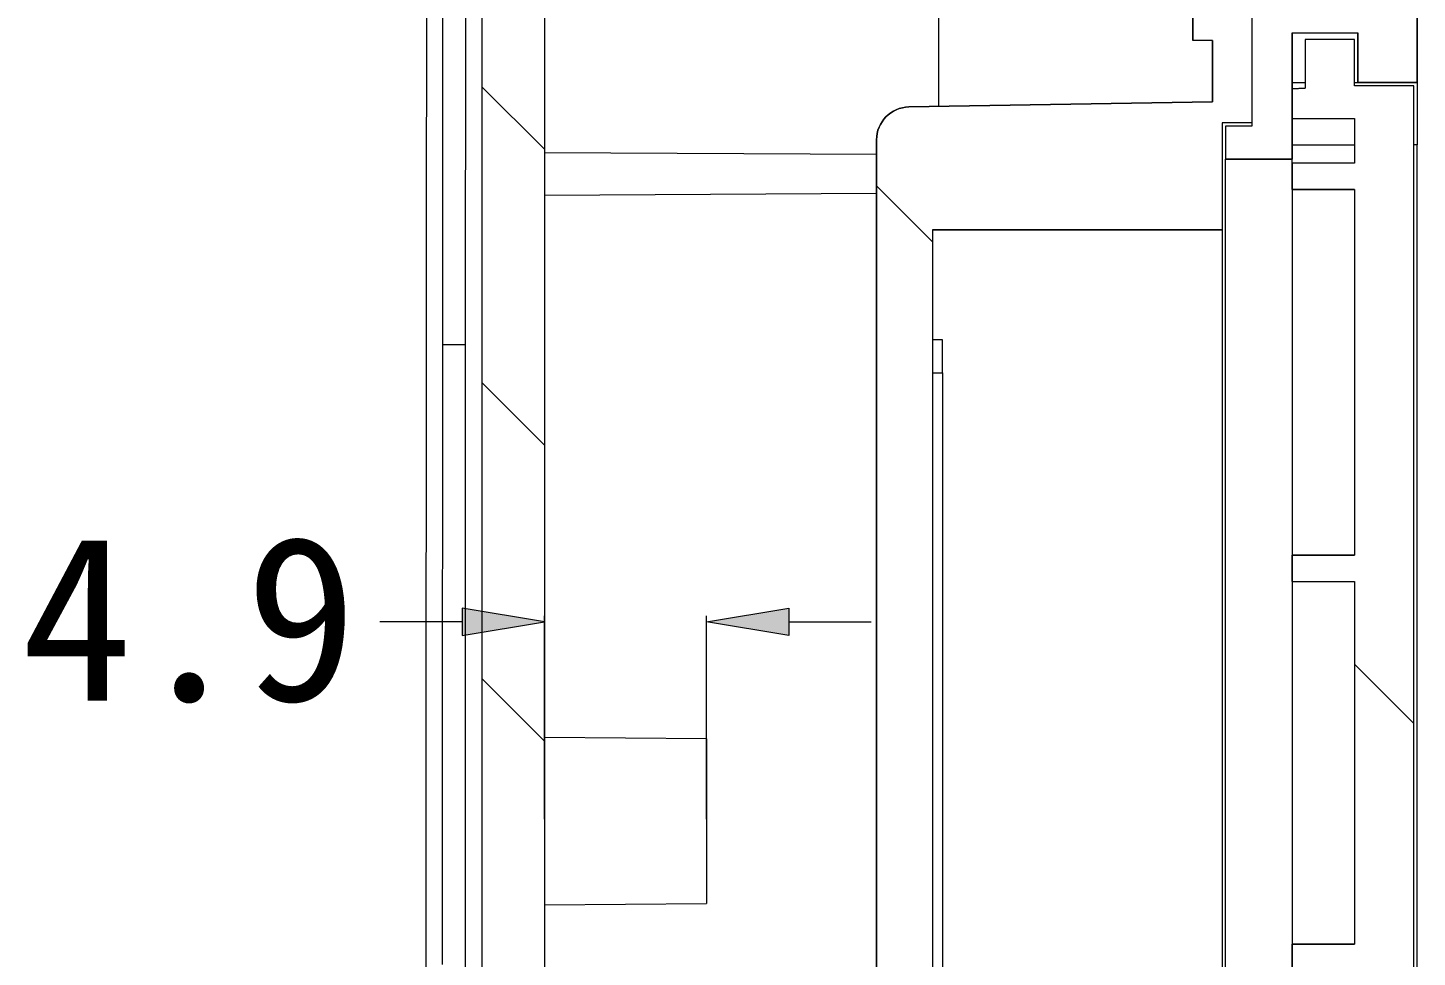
# Model space of a CAD drawing. Header units: inches. Extents: x 0 to 40, y 35.9 to 64.1.
# Drawn here: x 11.289 to 14.129, y 45.521 to 47.419 of the extents above; entities that cross this region are included whole.
import ezdxf

# ---------------------------------------------------------------- set-up
doc = ezdxf.new("R2010")
doc.units = ezdxf.units.IN
doc.header["$MEASUREMENT"] = 0
doc.layers.add('1', color=7, linetype='Continuous')
doc.layers.add('2', color=7, linetype='Continuous')

# ---------------------------------------------------------------- blocks, each defined once
blk = doc.blocks.new('block 230')
at = {"layer": '1', "color": 143, "lineweight": 18, "true_color": 0x66b2cc}
blk.add_lwpolyline([(13.1586, 46.7143), (13.1586, 44.3451)], dxfattribs=at)
blk = doc.blocks.new('block 267')
at = {"layer": '1', "color": 43, "lineweight": 18, "true_color": 0xccb266}
blk.add_lwpolyline([(13.7913, 47.5205), (13.7913, 47.2182)], dxfattribs=at)
blk = doc.blocks.new('block 268')
at = {"layer": '1', "color": 43, "lineweight": 18, "true_color": 0xccb266}
blk.add_lwpolyline([(13.7913, 47.2182), (13.7375, 47.2182)], dxfattribs=at)
blk = doc.blocks.new('block 269')
at = {"layer": '1', "color": 43, "lineweight": 18, "true_color": 0xccb266}
blk.add_lwpolyline([(13.7375, 47.2182), (13.7375, 47.1509)], dxfattribs=at)
blk = doc.blocks.new('block 270')
at = {"layer": '1', "color": 43, "lineweight": 18, "true_color": 0xccb266}
blk.add_lwpolyline([(13.8733, 47.1509), (13.7375, 47.1509)], dxfattribs=at)
blk = doc.blocks.new('block 271')
at = {"layer": '1', "color": 43, "lineweight": 18, "true_color": 0xccb266}
blk.add_lwpolyline([(13.8733, 47.4086), (13.8733, 47.1509)], dxfattribs=at)
blk = doc.blocks.new('block 272')
at = {"layer": '1', "color": 43, "lineweight": 18, "true_color": 0xccb266}
blk.add_lwpolyline([(13.8733, 47.4086), (14.0079, 47.4086)], dxfattribs=at)
blk = doc.blocks.new('block 273')
at = {"layer": '1', "color": 43, "lineweight": 18, "true_color": 0xccb266}
blk.add_lwpolyline([(14.0079, 47.3076), (14.0079, 47.4086)], dxfattribs=at)
blk = doc.blocks.new('block 274')
at = {"layer": '1', "color": 43, "lineweight": 18, "true_color": 0xccb266}
blk.add_lwpolyline([(14.1291, 47.3076), (14.0079, 47.3076)], dxfattribs=at)
blk = doc.blocks.new('block 275')
at = {"layer": '1', "color": 43, "lineweight": 18, "true_color": 0xccb266}
blk.add_lwpolyline([(14.1291, 49.5955), (14.1291, 47.3076)], dxfattribs=at)
blk = doc.blocks.new('block 277')
at = {"layer": '1', "color": 7, "lineweight": 18, "true_color": 0xffffff}
blk.add_lwpolyline([(14.1224, 43.5103), (14.1224, 47.3009)], dxfattribs=at)
blk = doc.blocks.new('block 278')
at = {"layer": '1', "color": 7, "lineweight": 18, "true_color": 0xffffff}
blk.add_lwpolyline([(14.1224, 47.3009), (14.0012, 47.3009)], dxfattribs=at)
blk = doc.blocks.new('block 279')
at = {"layer": '1', "color": 7, "lineweight": 18, "true_color": 0xffffff}
blk.add_lwpolyline([(14.0012, 47.3009), (14.0012, 47.3951)], dxfattribs=at)
blk = doc.blocks.new('block 280')
at = {"layer": '1', "color": 7, "lineweight": 18, "true_color": 0xffffff}
blk.add_lwpolyline([(14.0012, 47.3951), (13.9003, 47.3951)], dxfattribs=at)
blk = doc.blocks.new('block 281')
at = {"layer": '1', "color": 7, "lineweight": 18, "true_color": 0xffffff}
blk.add_lwpolyline([(13.9003, 47.3951), (13.9003, 47.2956)], dxfattribs=at)
blk = doc.blocks.new('block 282')
at = {"layer": '1', "color": 7, "lineweight": 18, "true_color": 0xffffff}
blk.add_lwpolyline([(13.8733, 47.2942), (13.9003, 47.2956)], dxfattribs=at)
blk = doc.blocks.new('block 283')
at = {"layer": '1', "color": 7, "lineweight": 18, "true_color": 0xffffff}
blk.add_lwpolyline([(13.8733, 47.2942), (13.8733, 47.2336)], dxfattribs=at)
blk = doc.blocks.new('block 284')
at = {"layer": '1', "color": 7, "lineweight": 18, "true_color": 0xffffff}
blk.add_lwpolyline([(13.8733, 47.2336), (14.0012, 47.2336)], dxfattribs=at)
blk = doc.blocks.new('block 285')
at = {"layer": '1', "color": 7, "lineweight": 18, "true_color": 0xffffff}
blk.add_lwpolyline([(14.0012, 47.2336), (14.0012, 47.1427)], dxfattribs=at)
blk = doc.blocks.new('block 286')
at = {"layer": '1', "color": 7, "lineweight": 18, "true_color": 0xffffff}
blk.add_lwpolyline([(14.0012, 47.1427), (13.8733, 47.1427)], dxfattribs=at)
blk = doc.blocks.new('block 287')
at = {"layer": '1', "color": 7, "lineweight": 18, "true_color": 0xffffff}
blk.add_lwpolyline([(13.8733, 47.0889), (13.8733, 47.1427)], dxfattribs=at)
blk = doc.blocks.new('block 288')
at = {"layer": '1', "color": 7, "lineweight": 18, "true_color": 0xffffff}
blk.add_lwpolyline([(14.0012, 47.0889), (13.8733, 47.0889)], dxfattribs=at)
blk = doc.blocks.new('block 289')
at = {"layer": '1', "color": 7, "lineweight": 18, "true_color": 0xffffff}
blk.add_lwpolyline([(14.0012, 47.0889), (14.0012, 46.3417)], dxfattribs=at)
blk = doc.blocks.new('block 290')
at = {"layer": '1', "color": 7, "lineweight": 18, "true_color": 0xffffff}
blk.add_lwpolyline([(13.8733, 46.3417), (14.0012, 46.3417)], dxfattribs=at)
blk = doc.blocks.new('block 291')
at = {"layer": '1', "color": 7, "lineweight": 18, "true_color": 0xffffff}
blk.add_lwpolyline([(13.8733, 46.2879), (13.8733, 46.3417)], dxfattribs=at)
blk = doc.blocks.new('block 292')
at = {"layer": '1', "color": 7, "lineweight": 18, "true_color": 0xffffff}
blk.add_lwpolyline([(13.8733, 46.2879), (14.0012, 46.2879)], dxfattribs=at)
blk = doc.blocks.new('block 293')
at = {"layer": '1', "color": 7, "lineweight": 18, "true_color": 0xffffff}
blk.add_lwpolyline([(14.0012, 46.2879), (14.0012, 45.5475)], dxfattribs=at)
blk = doc.blocks.new('block 294')
at = {"layer": '1', "color": 7, "lineweight": 18, "true_color": 0xffffff}
blk.add_lwpolyline([(13.8733, 45.5475), (14.0012, 45.5475)], dxfattribs=at)
blk = doc.blocks.new('block 295')
at = {"layer": '1', "color": 7, "lineweight": 18, "true_color": 0xffffff}
blk.add_lwpolyline([(13.8733, 45.4936), (13.8733, 45.5475)], dxfattribs=at)
blk = doc.blocks.new('block 323')
at = {"layer": '1', "color": 143, "lineweight": 18, "true_color": 0x66b2cc}
blk.add_lwpolyline([(13.024, 47.1901), (13.024, 43.8693)], dxfattribs=at)
blk = doc.blocks.new('block 324')
at = {"layer": '1', "color": 143, "lineweight": 18, "true_color": 0x66b2cc}
blk.add_lwpolyline([(13.7105, 47.2682), (13.0901, 47.2574)], dxfattribs=at)
blk = doc.blocks.new('block 325')
at = {"layer": '1', "color": 143, "lineweight": 18, "true_color": 0x66b2cc}
blk.add_lwpolyline([(13.7105, 47.3932), (13.7105, 47.2682)], dxfattribs=at)
blk = doc.blocks.new('block 326')
at = {"layer": '1', "color": 143, "lineweight": 18, "true_color": 0x66b2cc}
blk.add_lwpolyline([(13.7105, 47.3932), (13.6702, 47.3932)], dxfattribs=at)
blk = doc.blocks.new('block 327')
at = {"layer": '1', "color": 143, "lineweight": 18, "true_color": 0x66b2cc}
blk.add_lwpolyline([(13.6702, 47.4942), (13.6702, 47.3932)], dxfattribs=at)
blk = doc.blocks.new('block 329')
at = {"layer": '1', "color": 143, "lineweight": 18, "true_color": 0x66b2cc}
blk.add_lwpolyline([(13.7913, 47.4942), (13.7913, 47.2249)], dxfattribs=at)
blk = doc.blocks.new('block 330')
at = {"layer": '1', "color": 143, "lineweight": 18, "true_color": 0x66b2cc}
blk.add_lwpolyline([(13.7913, 47.2249), (13.7307, 47.2249)], dxfattribs=at)
blk = doc.blocks.new('block 331')
at = {"layer": '1', "color": 143, "lineweight": 18, "true_color": 0x66b2cc}
blk.add_lwpolyline([(13.7307, 47.2249), (13.7307, 47.006)], dxfattribs=at)
blk = doc.blocks.new('block 332')
at = {"layer": '1', "color": 143, "lineweight": 18, "true_color": 0x66b2cc}
blk.add_lwpolyline([(13.7307, 47.006), (13.1384, 47.006)], dxfattribs=at)
blk = doc.blocks.new('block 333')
at = {"layer": '1', "color": 143, "lineweight": 18, "true_color": 0x66b2cc}
blk.add_lwpolyline([(13.1384, 47.006), (13.1384, 44.0533)], dxfattribs=at)
blk = doc.blocks.new('block 382')
at = {"layer": '1', "color": 43, "lineweight": 18, "true_color": 0xccb266}
blk.add_lwpolyline([(13.1508, 47.9425), (13.1508, 47.2584)], dxfattribs=at)
blk = doc.blocks.new('block 389')
at = {"layer": '1', "color": 43, "lineweight": 18, "true_color": 0xccb266}
blk.add_lwpolyline([(14.1291, 47.1798), (14.1224, 47.1798)], dxfattribs=at)
blk = doc.blocks.new('block 424')
at = {"layer": '1', "color": 43, "lineweight": 18, "true_color": 0xccb266}
blk.add_lwpolyline([(14.1291, 43.6314), (14.1291, 47.1798)], dxfattribs=at)
blk = doc.blocks.new('block 426')
at = {"layer": '1', "color": 43, "lineweight": 18, "true_color": 0xccb266}
blk.add_lwpolyline([(13.8733, 47.3076), (13.9003, 47.3076)], dxfattribs=at)
blk = doc.blocks.new('block 427')
at = {"layer": '1', "color": 43, "lineweight": 18, "true_color": 0xccb266}
blk.add_lwpolyline([(14.0012, 47.3076), (14.0079, 47.3076)], dxfattribs=at)
blk = doc.blocks.new('block 428')
at = {"layer": '1', "color": 43, "lineweight": 18, "true_color": 0xccb266}
blk.add_lwpolyline([(13.7375, 43.9085), (13.7375, 47.1509)], dxfattribs=at)
blk = doc.blocks.new('block 433')
at = {"layer": '1', "color": 143, "lineweight": 18, "true_color": 0x66b2cc}
blk.add_lwpolyline([(13.7307, 47.006), (13.7307, 44.0533)], dxfattribs=at)
blk = doc.blocks.new('block 435')
at = {"layer": '1', "color": 143, "lineweight": 18, "true_color": 0x66b2cc}
blk.add_lwpolyline([(13.1586, 46.7816), (13.1384, 46.7816)], dxfattribs=at)
blk = doc.blocks.new('block 436')
at = {"layer": '1', "color": 143, "lineweight": 18, "true_color": 0x66b2cc}
blk.add_lwpolyline([(13.1586, 46.7143), (13.1586, 46.7816)], dxfattribs=at)
blk = doc.blocks.new('block 438')
at = {"layer": '1', "color": 143, "lineweight": 18, "true_color": 0x66b2cc}
blk.add_lwpolyline([(13.1384, 46.7143), (13.1586, 46.7143)], dxfattribs=at)
blk = doc.blocks.new('block 444')
at = {"layer": '1', "color": 43, "lineweight": 18, "true_color": 0xccb266}
blk.add_lwpolyline([(13.8733, 47.1427), (13.8733, 47.1509)], dxfattribs=at)
blk = doc.blocks.new('block 449')
at = {"layer": '1', "color": 43, "lineweight": 18, "true_color": 0xccb266}
blk.add_lwpolyline([(14.1291, 47.3076), (14.1291, 47.1798)], dxfattribs=at)
blk = doc.blocks.new('block 455')
at = {"layer": '1', "color": 7, "lineweight": 18, "true_color": 0xffffff}
blk.add_lwpolyline([(13.8733, 46.2879), (13.8733, 45.5475)], dxfattribs=at)
blk = doc.blocks.new('block 457')
at = {"layer": '1', "color": 7, "lineweight": 18, "true_color": 0xffffff}
blk.add_lwpolyline([(13.8733, 47.0889), (13.8733, 46.3417)], dxfattribs=at)
blk = doc.blocks.new('block 458')
at = {"layer": '1', "color": 7, "lineweight": 18, "true_color": 0xffffff}
blk.add_lwpolyline([(13.8733, 47.1798), (14.0012, 47.1798)], dxfattribs=at)
blk = doc.blocks.new('block 546')
at = {"layer": '1', "color": 143, "lineweight": 18, "true_color": 0x66b2cc}
blk.add_open_spline([(13.0901, 47.2574), (13.0534, 47.2567), (13.024, 47.2268), (13.024, 47.1901)], degree=3, dxfattribs=at)
blk = doc.blocks.new('block 720')
at = {"layer": '1', "lineweight": 0}
for points in [[(14.1224, 43.5103), (14.1224, 47.3009), (14.0012, 47.3009), (14.0012, 47.3952), (13.9003, 47.3952), (13.9003, 47.2956), (13.8733, 47.2942), (13.8733, 47.2336), (14.0012, 47.2336), (14.0012, 47.1428), (13.8733, 47.1428), (13.8733, 47.0889), (14.0012, 47.0889), (14.0012, 46.3417), (13.8733, 46.3417), (13.8733, 46.2879), (14.0012, 46.2879), (14.0012, 45.5475), (13.8733, 45.5475), (13.8733, 45.4936)], [(14.1224, 45.9981), (14.0012, 46.1192)]]:
    blk.add_lwpolyline(points, dxfattribs=at)
blk = doc.blocks.new('block 721')
at = {"layer": '1', "lineweight": 0}
blk.add_open_spline([(14.1291, 47.3076), (14.1291, 47.3076), (14.008, 47.3076), (14.008, 47.3076), (14.008, 47.3076), (14.008, 47.4086), (14.008, 47.4086), (14.008, 47.4086), (13.8733, 47.4086), (13.8733, 47.4086), (13.8733, 47.4086), (13.8733, 47.1509), (13.8733, 47.1509), (13.8733, 47.1509), (13.7375, 47.1509), (13.7375, 47.1509), (13.7375, 47.1509), (13.7375, 47.2182), (13.7375, 47.2182), (13.7375, 47.2182), (13.7913, 47.2182), (13.7913, 47.2182), (13.7913, 47.2182), (13.7913, 47.5205), (13.7913, 47.5205), (13.7913, 47.5205), (13.9932, 47.5223), (13.9932, 47.5223), (13.9932, 47.5223), (13.9932, 53.1251), (13.9932, 53.1251), (13.9932, 53.1839), (13.9462, 53.232), (13.8873, 53.2336), (13.8873, 53.2336), (13.6943, 53.2386), (13.6943, 53.2386), (13.6943, 53.2386), (13.6943, 53.3089), (13.6943, 53.3089), (13.6943, 53.3089), (13.8431, 53.3104), (13.8431, 53.3104), (13.8431, 53.3104), (13.8431, 53.4034), (13.8431, 53.4034), (13.8431, 53.4034), (13.6943, 53.4034), (13.6943, 53.4034), (13.6943, 53.4034), (13.6943, 53.4561), (13.6943, 53.4561), (13.6943, 53.4561), (13.9111, 53.4504), (13.9111, 53.4504), (14.0324, 53.4472), (14.1291, 53.3481), (14.1291, 53.2267), (14.1291, 53.2267), (14.1291, 52.0187), (14.1291, 52.0187), (14.1291, 52.0187), (14.0955, 52.0187), (14.0955, 52.0187), (14.0955, 52.0187), (14.0955, 49.5955), (14.0955, 49.5955), (14.0955, 49.5955), (14.1291, 49.5955), (14.1291, 49.5955), (14.1291, 49.5955), (14.1291, 47.3076), (14.1291, 47.3076), (14.1291, 47.3076), (14.1291, 47.3076), (14.1291, 47.3076)], degree=3, knots=[0, 0, 0, 0, 1, 1, 1, 2, 2, 2, 3, 3, 3, 4, 4, 4, 5, 5, 5, 6, 6, 6, 7, 7, 7, 8, 8, 8, 9, 9, 9, 10, 10, 10, 11, 11, 11, 12, 12, 12, 13, 13, 13, 14, 14, 14, 15, 15, 15, 16, 16, 16, 17, 17, 17, 18, 18, 18, 19, 19, 19, 20, 20, 20, 21, 21, 21, 22, 22, 22, 23, 23, 23, 24, 24, 24, 25, 25, 25, 25], dxfattribs=at)
blk = doc.blocks.new('block 723')
at = {"layer": '1', "lineweight": 0}
blk.add_lwpolyline([(13.1384, 46.982), (13.024, 47.0965)], dxfattribs=at)
blk.add_open_spline([(13.024, 43.8693), (13.024, 43.8326), (13.0534, 43.8026), (13.0901, 43.802), (13.0901, 43.802), (13.7105, 43.7912), (13.7105, 43.7912), (13.7105, 43.7912), (13.7105, 43.6777), (13.7105, 43.6777), (13.7105, 43.6777), (13.6702, 43.6777), (13.6702, 43.6777), (13.6702, 43.6777), (13.6702, 43.6307), (13.6702, 43.6307), (13.6702, 43.6307), (13.7105, 43.6307), (13.7105, 43.6307), (13.7105, 43.6307), (13.7105, 42.9381), (13.7105, 42.9381), (13.7105, 42.9381), (13.8115, 42.9381), (13.8115, 42.9381), (13.8115, 42.9381), (13.8115, 43.6449), (13.8115, 43.6449), (13.8115, 43.6449), (13.7913, 43.6449), (13.7913, 43.6449), (13.7913, 43.6449), (13.7913, 43.8344), (13.7913, 43.8344), (13.7913, 43.8344), (13.7307, 43.8344), (13.7307, 43.8344), (13.7307, 43.8344), (13.7307, 44.0533), (13.7307, 44.0533), (13.7307, 44.0533), (13.1384, 44.0533), (13.1384, 44.0533), (13.1384, 44.0533), (13.1384, 47.0061), (13.1384, 47.0061), (13.1384, 47.0061), (13.7307, 47.0061), (13.7307, 47.0061), (13.7307, 47.0061), (13.7307, 47.2249), (13.7307, 47.2249), (13.7307, 47.2249), (13.7913, 47.2249), (13.7913, 47.2249), (13.7913, 47.2249), (13.7913, 47.4942), (13.7913, 47.4942), (13.7913, 47.4942), (13.6702, 47.4942), (13.6702, 47.4942), (13.6702, 47.4942), (13.6702, 47.3932), (13.6702, 47.3932), (13.6702, 47.3932), (13.7105, 47.3932), (13.7105, 47.3932), (13.7105, 47.3932), (13.7105, 47.2682), (13.7105, 47.2682), (13.7105, 47.2682), (13.0901, 47.2574), (13.0901, 47.2574), (13.0534, 47.2568), (13.024, 47.2268), (13.024, 47.1901), (13.024, 47.1901), (13.024, 43.8693), (13.024, 43.8693), (13.024, 43.8693), (13.024, 43.8693), (13.024, 43.8693)], degree=3, knots=[0, 0, 0, 0, 1, 1, 1, 2, 2, 2, 3, 3, 3, 4, 4, 4, 5, 5, 5, 6, 6, 6, 7, 7, 7, 8, 8, 8, 9, 9, 9, 10, 10, 10, 11, 11, 11, 12, 12, 12, 13, 13, 13, 14, 14, 14, 15, 15, 15, 16, 16, 16, 17, 17, 17, 18, 18, 18, 19, 19, 19, 20, 20, 20, 21, 21, 21, 22, 22, 22, 23, 23, 23, 24, 24, 24, 25, 25, 25, 26, 26, 26, 27, 27, 27, 27], dxfattribs=at)
blk = doc.blocks.new('block 907')
at = {"layer": '2', "color": 7, "lineweight": 18, "true_color": 0xffffff}
blk.add_lwpolyline([(12.3451, 45.6273), (12.6766, 45.6302)], dxfattribs=at)
blk = doc.blocks.new('block 908')
at = {"layer": '2', "color": 7, "lineweight": 18, "true_color": 0xffffff}
blk.add_lwpolyline([(12.6766, 45.9667), (12.3451, 45.9696)], dxfattribs=at)
blk = doc.blocks.new('block 909')
at = {"layer": '2', "color": 7, "lineweight": 18, "true_color": 0xffffff}
blk.add_lwpolyline([(12.1044, 47.6816), (12.1006, 43.2365)], dxfattribs=at)
blk = doc.blocks.new('block 924')
at = {"layer": '2', "color": 7, "lineweight": 18, "true_color": 0xffffff}
blk.add_lwpolyline([(12.2172, 48.1011), (12.2172, 42.9706)], dxfattribs=at)
blk = doc.blocks.new('block 934')
at = {"layer": '2', "color": 7, "lineweight": 18, "true_color": 0xffffff}
blk.add_lwpolyline([(12.3451, 48.1709), (12.3451, 42.9047)], dxfattribs=at)
blk = doc.blocks.new('block 957')
at = {"layer": '2', "color": 7, "lineweight": 18, "true_color": 0xffffff}
blk.add_lwpolyline([(12.6766, 45.9667), (12.6766, 45.6302)], dxfattribs=at)
blk = doc.blocks.new('block 984')
at = {"layer": '2', "color": 7, "lineweight": 18, "true_color": 0xffffff}
blk.add_lwpolyline([(13.024, 47.1605), (12.3451, 47.164)], dxfattribs=at)
blk = doc.blocks.new('block 985')
at = {"layer": '2', "color": 7, "lineweight": 18, "true_color": 0xffffff}
blk.add_lwpolyline([(12.3451, 47.0775), (13.024, 47.081)], dxfattribs=at)
blk = doc.blocks.new('block 1546')
at = {"layer": '2', "color": 7, "lineweight": 18, "true_color": 0xffffff}
blk.add_lwpolyline([(12.184, 46.7712), (12.1831, 46.7712), (12.1822, 46.7712), (12.1812, 46.7712), (12.1803, 46.7712), (12.1793, 46.7712), (12.1784, 46.7712), (12.1774, 46.7712), (12.1765, 46.7712), (12.1755, 46.7712), (12.1746, 46.7712), (12.1736, 46.7712), (12.1727, 46.7712), (12.1717, 46.7712), (12.1708, 46.7712), (12.1699, 46.7712), (12.1689, 46.7712), (12.168, 46.7712), (12.167, 46.7712), (12.1661, 46.7712), (12.1651, 46.7712), (12.1642, 46.7712), (12.1632, 46.7712), (12.1623, 46.7712), (12.1613, 46.7712), (12.1604, 46.7712), (12.1594, 46.7712), (12.1585, 46.7712), (12.1575, 46.7712), (12.1566, 46.7712), (12.1556, 46.7712), (12.1547, 46.7712), (12.1537, 46.7712), (12.1528, 46.7712), (12.1519, 46.7712), (12.1509, 46.7712), (12.15, 46.7712), (12.149, 46.7712), (12.1481, 46.7712), (12.1471, 46.7712), (12.1462, 46.7712), (12.1452, 46.7712), (12.1443, 46.7712), (12.1433, 46.7712), (12.1424, 46.7712), (12.1414, 46.7712), (12.1405, 46.7712), (12.1396, 46.7712), (12.1386, 46.7712), (12.1377, 46.7712), (12.1367, 46.7712)], dxfattribs=at)
blk = doc.blocks.new('block 1547')
at = {"layer": '2', "color": 7, "lineweight": 18, "true_color": 0xffffff}
blk.add_lwpolyline([(12.1837, 45.4887), (12.1837, 45.5601), (12.1837, 45.6316), (12.1838, 45.703), (12.1838, 45.7745), (12.1838, 45.8459), (12.1838, 45.9173), (12.1838, 45.9887), (12.1839, 46.0601), (12.1839, 46.1314), (12.1839, 46.2027), (12.1839, 46.274), (12.1839, 46.3452), (12.1839, 46.4164), (12.184, 46.4875), (12.184, 46.5585), (12.184, 46.6295), (12.184, 46.7004), (12.184, 46.7712)], dxfattribs=at)
blk = doc.blocks.new('block 1550')
at = {"layer": '2', "color": 7, "lineweight": 18, "true_color": 0xffffff}
blk.add_lwpolyline([(12.184, 46.7712), (12.1841, 46.7896), (12.1841, 46.8079), (12.1841, 46.8263), (12.1841, 46.8447), (12.1841, 46.863), (12.1841, 46.8813), (12.1841, 46.8997), (12.1841, 46.918), (12.1841, 46.9364), (12.1841, 46.9547), (12.1841, 46.973), (12.1841, 46.9913), (12.1841, 47.0096), (12.1841, 47.0279), (12.1841, 47.0462), (12.1841, 47.0644), (12.1841, 47.0827), (12.1841, 47.101), (12.1841, 47.1192), (12.1842, 47.1375), (12.1842, 47.1557), (12.1842, 47.1739), (12.1842, 47.1922), (12.1842, 47.2104), (12.1842, 47.2286), (12.1842, 47.2468), (12.1842, 47.265), (12.1842, 47.2832), (12.1842, 47.3013), (12.1842, 47.3195), (12.1842, 47.3377), (12.1842, 47.3558), (12.1842, 47.374), (12.1842, 47.3921), (12.1842, 47.4102), (12.1843, 47.4283), (12.1843, 47.4464), (12.1843, 47.4645), (12.1843, 47.4826), (12.1843, 47.5007), (12.1843, 47.5188), (12.1843, 47.5368), (12.1843, 47.5549), (12.1843, 47.5729), (12.1843, 47.5909), (12.1843, 47.6089), (12.1843, 47.6269), (12.1843, 47.6449), (12.1843, 47.6629), (12.1843, 47.6809)], dxfattribs=at)
blk = doc.blocks.new('block 1553')
at = {"layer": '2', "color": 7, "lineweight": 18, "true_color": 0xffffff}
blk.add_lwpolyline([(12.1367, 46.7712), (12.1367, 46.7006), (12.1366, 46.63), (12.1366, 46.5595), (12.1366, 46.489), (12.1365, 46.4186), (12.1365, 46.3483), (12.1364, 46.2779), (12.1364, 46.2077), (12.1364, 46.1374), (12.1363, 46.0672), (12.1363, 45.997), (12.1362, 45.9268), (12.1362, 45.8566), (12.1362, 45.7865), (12.1361, 45.7163), (12.1361, 45.6462), (12.1361, 45.5761), (12.136, 45.5059)], dxfattribs=at)
blk = doc.blocks.new('block 1580')
at = {"layer": '2', "color": 7, "lineweight": 18, "true_color": 0xffffff}
blk.add_lwpolyline([(12.1372, 47.6799), (12.1372, 47.6616), (12.1372, 47.6432), (12.1372, 47.6249), (12.1372, 47.6066), (12.1372, 47.5883), (12.1372, 47.5701), (12.1372, 47.5518), (12.1371, 47.5335), (12.1371, 47.5152), (12.1371, 47.4969), (12.1371, 47.4787), (12.1371, 47.4605), (12.1371, 47.4422), (12.1371, 47.424), (12.1371, 47.4057), (12.1371, 47.3875), (12.137, 47.3693), (12.137, 47.3511), (12.137, 47.3329), (12.137, 47.3147), (12.137, 47.2965), (12.137, 47.2783), (12.137, 47.2601), (12.137, 47.2419), (12.137, 47.2238), (12.137, 47.2056), (12.137, 47.1874), (12.1369, 47.1693), (12.1369, 47.1512), (12.1369, 47.133), (12.1369, 47.1149), (12.1369, 47.0967), (12.1369, 47.0786), (12.1369, 47.0605), (12.1369, 47.0424), (12.1368, 47.0242), (12.1368, 47.0062), (12.1368, 46.988), (12.1368, 46.9699), (12.1368, 46.9519), (12.1368, 46.9338), (12.1368, 46.9157), (12.1368, 46.8976), (12.1368, 46.8796), (12.1368, 46.8615), (12.1367, 46.8434), (12.1367, 46.8254), (12.1367, 46.8073), (12.1367, 46.7892), (12.1367, 46.7712)], dxfattribs=at)
blk = doc.blocks.new('block 1898')
at = {"layer": '2', "lineweight": 0}
for points in [[(12.3451, 47.1709), (12.2172, 47.2988)], [(12.3451, 46.5664), (12.2172, 46.6943)], [(12.3451, 45.962), (12.2172, 46.0899)]]:
    blk.add_lwpolyline(points, dxfattribs=at)
blk = doc.blocks.new('block 3503')
at = {"color": 5, "lineweight": 18, "true_color": 0x0000ff}
blk.add_lwpolyline([(12.6766, 45.8027), (12.6766, 46.2177)], dxfattribs=at)
blk = doc.blocks.new('block 3504')
at = {"color": 5, "lineweight": 18, "true_color": 0x0000ff}
blk.add_lwpolyline([(12.3451, 45.8027), (12.3451, 46.2177)], dxfattribs=at)
blk = doc.blocks.new('block 3505')
at = {"color": 5, "lineweight": 18, "true_color": 0x0000ff}
blk.add_lwpolyline([(12.8449, 46.2056), (13.0131, 46.2056)], dxfattribs=at)
blk = doc.blocks.new('block 3506')
at = {"color": 5, "lineweight": 18, "true_color": 0x0000ff}
blk.add_lwpolyline([(12.1768, 46.2056), (12.0086, 46.2056)], dxfattribs=at)
blk = doc.blocks.new('block 3507')
at = {"true_color": 0x0000ff}
h = blk.add_hatch(color=5, dxfattribs=at)
h.dxf.hatch_style = 2
h.paths.add_polyline_path([(12.8449, 46.2336), (12.8449, 46.1775), (12.6766, 46.2056)])
at = {"lineweight": 0}
blk.add_lwpolyline([(12.8449, 46.2336), (12.8449, 46.1775), (12.6766, 46.2056), (12.8449, 46.2336)], dxfattribs=at)
blk = doc.blocks.new('block 3508')
at = {"true_color": 0x0000ff}
h = blk.add_hatch(color=5, dxfattribs=at)
h.dxf.hatch_style = 2
h.paths.add_polyline_path([(12.1768, 46.2336), (12.1768, 46.1775), (12.3451, 46.2056)])
at = {"lineweight": 0}
blk.add_lwpolyline([(12.1768, 46.2336), (12.1768, 46.1775), (12.3451, 46.2056), (12.1768, 46.2336)], dxfattribs=at)
blk = doc.blocks.new('block 3509')
at = {"color": 4, "true_color": 0x00ffff, "insert": (11.2754, 46.0389), "char_height": 0.336544, "attachment_point": 7}
blk.add_mtext('\\fTxt|b0|i0|c0|p34;\\W1;4.9', dxfattribs=at)
blk = doc.blocks.new('block 3510')
at = {"lineweight": 0}
blk.add_lwpolyline([(12.6766, 45.7985), (12.6766, 45.7985)], dxfattribs=at)
blk = doc.blocks.new('block 3511')
at = {"lineweight": 0}
blk.add_lwpolyline([(12.3451, 45.7985), (12.3451, 45.7985)], dxfattribs=at)
blk = doc.blocks.new('block 3512')
at = {"lineweight": 0}
blk.add_lwpolyline([(12.3451, 46.2056), (12.3451, 46.2056)], dxfattribs=at)
blk = doc.blocks.new('block 3502')
for name in ['block 3509', 'block 3508', 'block 3504', 'block 3507', 'block 3503', 'block 3506', 'block 3512', 'block 3505', 'block 3511', 'block 3510']:
    blk.add_blockref(name, (0, 0))

msp = doc.modelspace()

# ---------------------------------------------------------------- block references
msp.add_blockref('block 3502', (0, 0))
at = {"layer": '1'}
for name in ['block 721', 'block 275', 'block 382', 'block 267', 'block 723', 'block 327', 'block 329', 'block 271', 'block 272', 'block 273', 'block 326', 'block 325', 'block 720', 'block 280', 'block 281', 'block 279', 'block 426', 'block 282', 'block 283', 'block 427', 'block 278', 'block 274', 'block 277', 'block 449', 'block 324', 'block 546', 'block 284', 'block 285', 'block 330', 'block 331', 'block 268', 'block 269', 'block 323', 'block 458', 'block 389', 'block 424', 'block 270', 'block 428', 'block 444', 'block 286', 'block 287', 'block 288', 'block 457', 'block 289', 'block 332', 'block 333', 'block 433', 'block 435', 'block 436', 'block 438', 'block 230', 'block 290', 'block 291', 'block 292', 'block 455', 'block 293', 'block 294', 'block 295']:
    msp.add_blockref(name, (0, 0), dxfattribs=at)
at = {"layer": '2'}
for name in ['block 1898', 'block 934', 'block 924', 'block 909', 'block 1580', 'block 1550', 'block 984', 'block 985', 'block 1553', 'block 1546', 'block 1547', 'block 908', 'block 957', 'block 907']:
    msp.add_blockref(name, (0, 0), dxfattribs=at)

doc.saveas('drawing.dxf')
